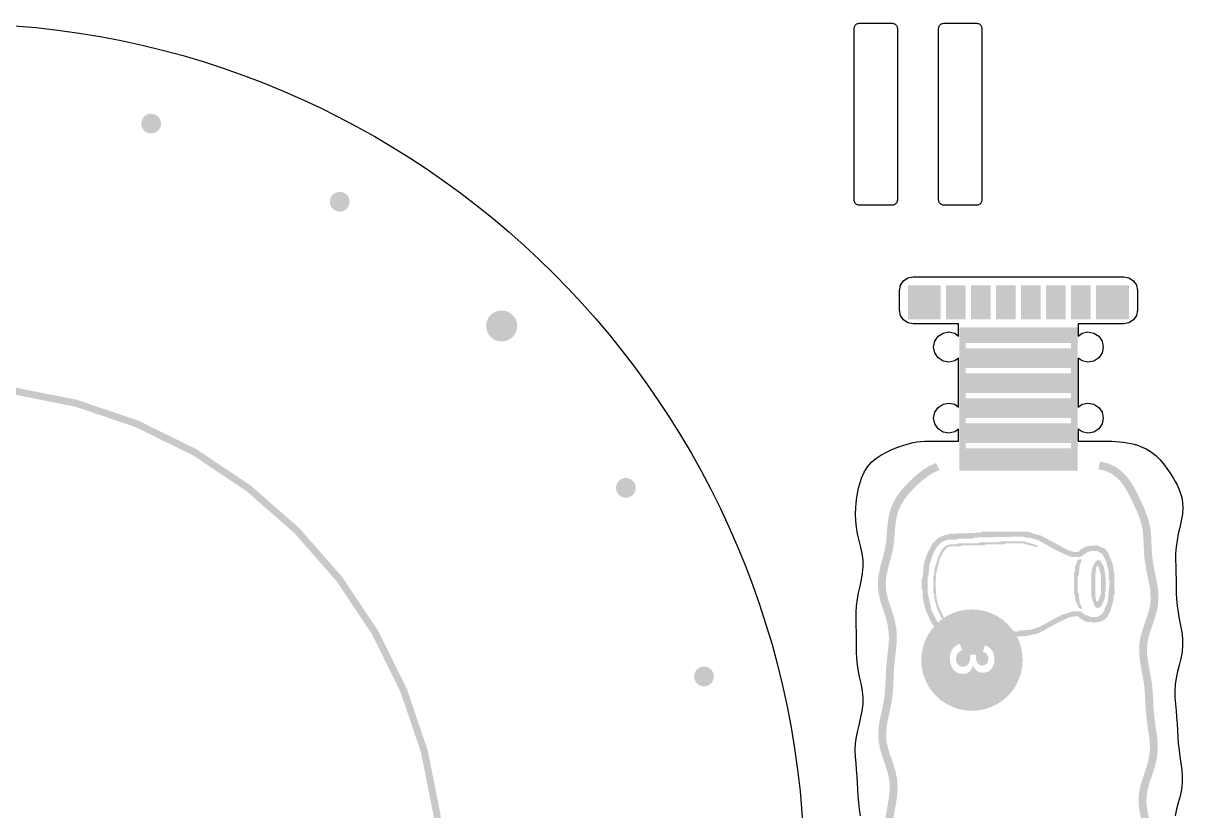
# Model space of a CAD drawing. Header units: millimetres. Extents: x 7 to 181, y 8 to 291.
# Drawn here: x 93 to 175.3, y 235.1 to 291 of the extents above; entities that cross this region are included whole.
import ezdxf

# ---------------------------------------------------------------- set-up
doc = ezdxf.new("R2010")
doc.units = ezdxf.units.MM
doc.layers.add('CUT', color=1, linetype='Continuous')
doc.layers.add('RASTER', color=7, linetype='Continuous')

msp = doc.modelspace()

# ---------------------------------------------------------------- hatches: boundary and pattern name
at = {"layer": 'RASTER'}
for points in [[(102.764, 283.909), (102.758, 283.818), (102.741, 283.728), (102.711, 283.641), (102.671, 283.559), (102.62, 283.483), (102.559, 283.414), (102.491, 283.354), (102.414, 283.303), (102.332, 283.262), (102.246, 283.233), (102.156, 283.215), (102.064, 283.209), (101.973, 283.215), (101.883, 283.233), (101.797, 283.262), (101.714, 283.303), (101.638, 283.354), (101.569, 283.414), (101.509, 283.483), (101.458, 283.559), (101.418, 283.641), (101.388, 283.728), (101.37, 283.818), (101.364, 283.909), (101.37, 284), (101.388, 284.09), (101.418, 284.177), (101.458, 284.259), (101.509, 284.335), (101.569, 284.404), (101.638, 284.464), (101.714, 284.515), (101.797, 284.556), (101.883, 284.585), (101.973, 284.603), (102.064, 284.609), (102.156, 284.603), (102.246, 284.585), (102.332, 284.556), (102.414, 284.515), (102.491, 284.464), (102.559, 284.404), (102.62, 284.335), (102.671, 284.259), (102.711, 284.177), (102.741, 284.09), (102.758, 284)], [(116.15, 278.364), (116.144, 278.273), (116.126, 278.183), (116.097, 278.097), (116.056, 278.014), (116.005, 277.938), (115.945, 277.869), (115.876, 277.809), (115.8, 277.758), (115.718, 277.718), (115.631, 277.688), (115.541, 277.67), (115.45, 277.664), (115.359, 277.67), (115.269, 277.688), (115.182, 277.718), (115.1, 277.758), (115.024, 277.809), (114.955, 277.869), (114.895, 277.938), (114.844, 278.014), (114.803, 278.097), (114.774, 278.183), (114.756, 278.273), (114.75, 278.364), (114.756, 278.456), (114.774, 278.546), (114.803, 278.632), (114.844, 278.714), (114.895, 278.791), (114.955, 278.859), (115.024, 278.92), (115.1, 278.971), (115.182, 279.011), (115.269, 279.041), (115.359, 279.058), (115.45, 279.064), (115.541, 279.058), (115.631, 279.041), (115.718, 279.011), (115.8, 278.971), (115.876, 278.92), (115.945, 278.859), (116.005, 278.791), (116.056, 278.714), (116.097, 278.632), (116.126, 278.546), (116.144, 278.456)], [(128.044, 269.544), (128.035, 269.401), (128.007, 269.26), (127.961, 269.123), (127.897, 268.994), (127.817, 268.875), (127.722, 268.767), (127.614, 268.672), (127.494, 268.592), (127.365, 268.528), (127.229, 268.482), (127.088, 268.454), (126.944, 268.444), (126.801, 268.454), (126.66, 268.482), (126.523, 268.528), (126.394, 268.592), (126.275, 268.672), (126.167, 268.767), (126.072, 268.875), (125.992, 268.994), (125.928, 269.123), (125.882, 269.26), (125.854, 269.401), (125.844, 269.544), (125.854, 269.688), (125.882, 269.829), (125.928, 269.965), (125.992, 270.094), (126.072, 270.214), (126.167, 270.322), (126.275, 270.417), (126.394, 270.497), (126.523, 270.561), (126.66, 270.607), (126.801, 270.635), (126.944, 270.644), (127.088, 270.635), (127.229, 270.607), (127.365, 270.561), (127.494, 270.497), (127.614, 270.417), (127.722, 270.322), (127.817, 270.214), (127.897, 270.094), (127.961, 269.965), (128.007, 269.829), (128.035, 269.688)], [(169.303, 259.371), (169.801, 259.263), (170.218, 259.07), (170.579, 258.808), (170.881, 258.501), (171.128, 258.172), (171.333, 257.834), (171.512, 257.495), (171.681, 257.153), (171.849, 256.801), (172.019, 256.43), (172.184, 256.03), (172.327, 255.592), (172.435, 255.103), (172.464, 254.849), (172.49, 254.582), (172.515, 254.029), (172.544, 253.465), (172.596, 252.893), (172.685, 252.32), (172.799, 251.755), (172.915, 251.204), (172.995, 250.67), (173.013, 250.15), (172.953, 249.631), (172.818, 249.102), (172.633, 248.555), (172.438, 247.989), (172.281, 247.405), (172.198, 246.81), (172.201, 246.216), (172.273, 245.633), (172.378, 245.067), (172.481, 244.515), (172.559, 243.97), (172.607, 243.425), (172.636, 242.872), (172.667, 242.31), (172.716, 241.741), (172.79, 241.175), (172.874, 240.618), (172.941, 240.076), (172.962, 239.547), (172.917, 239.025), (172.8, 238.498), (172.627, 237.955), (172.433, 237.394), (172.264, 236.814), (172.165, 236.219), (172.157, 235.619), (172.235, 235.029), (172.364, 234.456), (172.503, 233.9), (172.618, 233.356), (172.693, 232.818), (172.73, 232.276), (172.745, 231.724), (172.759, 231.163), (172.788, 230.598), (172.833, 230.036), (172.877, 229.485), (172.894, 228.947), (172.861, 228.419), (172.766, 227.89), (172.615, 227.351), (172.434, 226.795), (172.265, 226.22), (172.154, 225.627), (172.134, 225.026), (172.208, 224.43), (172.35, 223.85), (172.516, 223.289), (172.665, 222.744), (172.768, 222.21), (172.819, 221.677), (172.826, 221.136), (172.81, 220.584), (172.796, 220.022), (172.796, 219.458), (172.808, 218.899), (172.813, 218.35), (172.788, 217.813), (172.716, 217.28), (172.593, 216.741), (172.436, 216.19), (172.279, 215.621), (172.165, 215.033), (172.132, 214.433), (172.197, 213.834), (172.341, 213.249), (172.523, 212.682), (172.698, 212.134), (172.828, 211.601), (172.896, 211.074), (172.903, 210.544), (172.867, 210.001), (172.814, 209.446), (172.768, 208.881), (172.741, 208.316), (172.725, 207.757), (172.702, 207.209), (172.651, 206.668), (172.561, 206.128), (172.437, 205.58), (172.302, 205.017), (172.195, 204.436), (172.154, 203.841), (172.204, 203.242), (172.34, 202.652), (172.527, 202.081), (172.718, 201.528), (172.87, 200.993), (172.956, 200.47), (172.969, 199.948), (172.922, 199.415), (172.838, 198.866), (172.75, 198.304), (172.68, 197.735), (172.637, 197.168), (172.608, 196.608), (172.575, 196.058), (172.518, 195.513), (172.432, 194.966), (172.33, 194.408), (172.24, 193.835), (172.197, 193.247), (172.233, 192.652), (172.352, 192.061), (172.531, 191.484), (172.727, 190.927), (172.894, 190.388), (172.997, 189.865), (173.021, 189.348), (172.97, 188.823), (172.866, 188.283), (172.741, 187.725), (172.631, 187.155), (172.554, 186.581), (172.513, 186.01), (172.49, 185.449), (172.464, 184.897), (172.42, 184.348), (172.358, 183.795), (172.295, 183.23), (172.259, 182.651), (172.282, 182.062), (172.379, 181.472), (172.539, 180.893), (172.728, 180.33), (172.9, 179.787), (173.016, 179.261), (173.052, 178.746), (173.005, 178.228), (172.891, 177.694), (172.741, 177.142), (172.594, 176.574), (172.483, 175.996), (172.423, 175.426), (172.4, 175.138), (172.387, 174.87), (172.336, 174.369), (172.252, 173.92), (172.127, 173.517), (171.964, 173.157), (171.771, 172.833), (171.555, 172.538), (171.319, 172.259), (171.064, 171.986), (170.785, 171.711), (170.473, 171.432), (170.118, 171.156), (169.714, 170.901), (169.26, 170.694), (168.754, 170.566), (168.494, 170.55), (168.239, 170.551), (167.725, 170.633), (167.206, 170.773), (166.67, 170.943), (166.118, 171.101), (165.555, 171.217), (164.989, 171.273), (164.429, 171.277), (163.881, 171.25), (163.344, 171.216), (162.812, 171.194), (162.279, 171.187), (161.738, 171.183), (161.186, 171.164), (160.628, 171.108), (160.069, 171.007), (159.52, 170.871), (158.982, 170.728), (158.709, 170.673), (158.44, 170.631), (157.923, 170.631), (157.455, 170.734), (157.038, 170.927), (156.677, 171.189), (156.375, 171.496), (156.127, 171.826), (155.922, 172.163), (155.744, 172.502), (155.575, 172.845), (155.407, 173.197), (155.236, 173.567), (155.072, 173.967), (154.928, 174.405), (154.821, 174.894), (154.792, 175.148), (154.766, 175.416), (154.74, 175.968), (154.712, 176.532), (154.659, 177.105), (154.571, 177.677), (154.456, 178.242), (154.341, 178.793), (154.26, 179.327), (154.243, 179.848), (154.303, 180.366), (154.438, 180.895), (154.623, 181.442), (154.818, 182.008), (154.975, 182.592), (155.058, 183.187), (155.055, 183.782), (154.983, 184.364), (154.878, 184.93), (154.775, 185.483), (154.697, 186.027), (154.648, 186.572), (154.619, 187.125), (154.589, 187.688), (154.54, 188.256), (154.466, 188.823), (154.382, 189.379), (154.314, 189.922), (154.293, 190.45), (154.339, 190.972), (154.456, 191.499), (154.629, 192.042), (154.823, 192.603), (154.992, 193.183), (155.091, 193.778), (155.098, 194.378), (155.021, 194.968), (154.892, 195.541), (154.753, 196.098), (154.638, 196.641), (154.563, 197.179), (154.525, 197.721), (154.511, 198.273), (154.497, 198.834), (154.468, 199.399), (154.423, 199.961), (154.379, 200.512), (154.362, 201.05), (154.395, 201.578), (154.49, 202.107), (154.641, 202.647), (154.822, 203.202), (154.991, 203.777), (155.102, 204.37), (155.122, 204.972), (155.048, 205.568), (154.906, 206.148), (154.74, 206.709), (154.591, 207.253), (154.488, 207.788), (154.437, 208.321), (154.43, 208.861), (154.445, 209.413), (154.46, 209.975), (154.46, 210.539), (154.448, 211.098), (154.443, 211.647), (154.468, 212.184), (154.54, 212.718), (154.662, 213.256), (154.819, 213.807), (154.977, 214.376), (155.091, 214.964), (155.124, 215.564), (155.059, 216.163), (154.915, 216.749), (154.733, 217.315), (154.558, 217.863), (154.428, 218.396), (154.36, 218.923), (154.353, 219.453), (154.389, 219.996), (154.442, 220.552), (154.488, 221.116), (154.515, 221.681), (154.531, 222.24), (154.554, 222.788), (154.605, 223.329), (154.695, 223.869), (154.819, 224.417), (154.954, 224.98), (155.061, 225.561), (155.102, 226.156), (155.051, 226.755), (154.916, 227.345), (154.729, 227.917), (154.538, 228.469), (154.386, 229.004), (154.3, 229.527), (154.286, 230.05), (154.334, 230.583), (154.418, 231.131), (154.506, 231.693), (154.576, 232.262), (154.619, 232.829), (154.647, 233.389), (154.681, 233.94), (154.738, 234.484), (154.824, 235.031), (154.926, 235.589), (155.016, 236.162), (155.058, 236.75), (155.023, 237.346), (154.904, 237.937), (154.725, 238.513), (154.529, 239.071), (154.362, 239.609), (154.259, 240.132), (154.235, 240.649), (154.286, 241.174), (154.39, 241.715), (154.514, 242.272), (154.625, 242.842), (154.701, 243.416), (154.743, 243.987), (154.765, 244.548), (154.791, 245.1), (154.835, 245.649), (154.898, 246.202), (154.961, 246.767), (154.997, 247.346), (154.974, 247.935), (154.877, 248.525), (154.716, 249.105), (154.528, 249.667), (154.355, 250.211), (154.24, 250.736), (154.204, 251.251), (154.25, 251.769), (154.365, 252.303), (154.515, 252.855), (154.662, 253.423), (154.773, 254.001), (154.833, 254.571), (154.855, 254.859), (154.869, 255.127), (154.92, 255.628), (155.004, 256.077), (155.129, 256.48), (155.292, 256.84), (155.485, 257.164), (155.701, 257.46), (155.937, 257.738), (156.191, 258.011), (156.471, 258.286), (156.783, 258.565), (157.138, 258.841), (157.542, 259.097), (158.02, 259.313), (157.788, 259.823), (157.277, 259.59), (156.817, 259.3), (156.425, 258.996), (156.088, 258.695), (155.79, 258.402), (155.518, 258.111), (155.26, 257.806), (155.017, 257.473), (154.794, 257.098), (154.605, 256.678), (154.46, 256.211), (154.365, 255.708), (154.31, 255.174), (154.296, 254.895), (154.275, 254.625), (154.218, 254.084), (154.115, 253.546), (153.973, 252.999), (153.82, 252.435), (153.696, 251.853), (153.643, 251.256), (153.685, 250.656), (153.814, 250.066), (153.995, 249.493), (154.181, 248.94), (154.329, 248.404), (154.416, 247.879), (154.436, 247.352), (154.403, 246.816), (154.341, 246.265), (154.278, 245.703), (154.232, 245.136), (154.206, 244.573), (154.183, 244.018), (154.144, 243.473), (154.072, 242.932), (153.966, 242.387), (153.841, 241.828), (153.731, 241.254), (153.675, 240.663), (153.703, 240.064), (153.819, 239.472), (153.997, 238.895), (154.193, 238.337), (154.361, 237.798), (154.467, 237.273), (154.498, 236.753), (154.46, 236.226), (154.373, 235.683), (154.271, 235.125), (154.183, 234.557), (154.123, 233.986), (154.088, 233.421), (154.06, 232.865), (154.018, 232.317), (153.951, 231.77), (153.864, 231.217), (153.778, 230.65), (153.726, 230.067), (153.742, 229.474), (153.839, 228.882), (154.004, 228.301), (154.198, 227.738), (154.376, 227.194), (154.498, 226.668), (154.541, 226.152), (154.505, 225.632), (154.406, 225.097), (154.273, 224.544), (154.145, 223.977), (154.049, 223.401), (153.995, 222.826), (153.971, 222.259), (153.955, 221.702), (153.929, 221.152), (153.884, 220.601), (153.831, 220.041), (153.793, 219.468), (153.801, 218.883), (153.877, 218.294), (154.019, 217.712), (154.199, 217.144), (154.376, 216.595), (154.507, 216.065), (154.563, 215.549), (154.535, 215.033), (154.432, 214.505), (154.28, 213.959), (154.119, 213.395), (153.988, 212.818), (153.91, 212.235), (153.882, 211.657), (153.888, 211.09), (153.899, 210.533), (153.899, 209.982), (153.885, 209.428), (153.87, 208.865), (153.878, 208.29), (153.933, 207.708), (154.045, 207.126), (154.201, 206.555), (154.365, 206.001), (154.497, 205.465), (154.562, 204.946), (154.545, 204.432), (154.446, 203.909), (154.287, 203.368), (154.105, 202.809), (153.944, 202.233), (153.839, 201.646), (153.801, 201.059), (153.819, 200.481), (153.864, 199.917), (153.909, 199.363), (153.937, 198.813), (153.951, 198.258), (153.966, 197.694), (154.005, 197.121), (154.086, 196.544), (154.207, 195.971), (154.347, 195.412), (154.469, 194.87), (154.539, 194.344), (154.533, 193.828), (154.445, 193.308), (154.289, 192.773), (154.097, 192.218), (153.915, 191.645), (153.785, 191.057), (153.733, 190.464), (153.756, 189.876), (153.826, 189.303), (153.911, 188.744), (153.983, 188.195), (154.03, 187.648), (154.06, 187.095), (154.089, 186.533), (154.14, 185.962), (154.222, 185.391), (154.327, 184.828), (154.429, 184.278), (154.496, 183.745), (154.499, 183.224), (154.426, 182.704), (154.282, 182.173), (154.093, 181.623), (153.9, 181.054), (153.752, 180.468), (153.683, 179.871), (153.702, 179.276), (153.79, 178.694), (153.907, 178.129), (154.02, 177.579), (154.103, 177.036), (154.153, 176.493), (154.181, 175.941), (154.206, 175.381), (154.234, 175.088), (154.27, 174.792), (154.387, 174.258), (154.546, 173.774), (154.722, 173.344), (154.899, 172.959), (155.071, 172.6), (155.244, 172.248), (155.435, 171.886), (155.664, 171.51), (155.951, 171.129), (156.312, 170.763), (156.756, 170.443), (157.278, 170.202), (157.863, 170.074), (158.469, 170.072), (158.806, 170.121), (159.115, 170.184), (159.659, 170.328), (160.187, 170.459), (160.706, 170.553), (161.224, 170.605), (161.749, 170.623), (162.285, 170.626), (162.828, 170.634), (163.373, 170.657), (163.913, 170.69), (164.442, 170.717), (164.959, 170.714), (165.47, 170.663), (165.984, 170.557), (166.508, 170.406), (167.049, 170.236), (167.607, 170.085), (168.18, 169.994), (168.511, 169.989), (168.857, 170.015), (169.444, 170.165), (169.979, 170.407), (170.439, 170.697), (170.831, 171.001), (171.168, 171.302), (171.466, 171.595), (171.738, 171.887), (171.995, 172.191), (172.239, 172.525), (172.461, 172.899), (172.651, 173.32), (172.796, 173.786), (172.891, 174.289), (172.946, 174.823), (172.96, 175.102), (172.981, 175.372), (173.038, 175.914), (173.141, 176.451), (173.283, 176.998), (173.436, 177.562), (173.56, 178.144), (173.612, 178.741), (173.571, 179.341), (173.442, 179.932), (173.261, 180.504), (173.075, 181.057), (172.926, 181.593), (172.84, 182.119), (172.819, 182.645), (172.853, 183.181), (172.915, 183.732), (172.978, 184.294), (173.024, 184.861), (173.05, 185.425), (173.073, 185.979), (173.112, 186.524), (173.184, 187.065), (173.29, 187.611), (173.414, 188.169), (173.525, 188.744), (173.581, 189.334), (173.553, 189.933), (173.437, 190.525), (173.259, 191.103), (173.063, 191.66), (172.894, 192.2), (172.788, 192.724), (172.758, 193.244), (172.796, 193.771), (172.882, 194.314), (172.985, 194.872), (173.073, 195.44), (173.133, 196.011), (173.168, 196.577), (173.196, 197.132), (173.238, 197.68), (173.305, 198.227), (173.392, 198.78), (173.478, 199.348), (173.53, 199.93), (173.514, 200.523), (173.417, 201.116), (173.252, 201.696), (173.058, 202.259), (172.88, 202.803), (172.758, 203.329), (172.714, 203.845), (172.751, 204.366), (172.85, 204.901), (172.983, 205.453), (173.111, 206.02), (173.207, 206.596), (173.261, 207.171), (173.285, 207.738), (173.301, 208.295), (173.327, 208.845), (173.372, 209.396), (173.425, 209.956), (173.463, 210.529), (173.454, 211.114), (173.379, 211.703), (173.237, 212.286), (173.057, 212.853), (172.88, 213.402), (172.748, 213.932), (172.692, 214.448), (172.721, 214.964), (172.824, 215.492), (172.976, 216.038), (173.136, 216.602), (173.267, 217.18), (173.346, 217.762), (173.373, 218.34), (173.368, 218.907), (173.357, 219.464), (173.356, 220.015), (173.371, 220.569), (173.386, 221.132), (173.378, 221.707), (173.323, 222.29), (173.21, 222.871), (173.055, 223.442), (172.891, 223.996), (172.759, 224.532), (172.693, 225.051), (172.711, 225.565), (172.81, 226.088), (172.969, 226.629), (173.151, 227.188), (173.312, 227.765), (173.417, 228.351), (173.454, 228.938), (173.436, 229.516), (173.392, 230.081), (173.347, 230.635), (173.319, 231.185), (173.305, 231.739), (173.29, 232.303), (173.251, 232.876), (173.17, 233.454), (173.049, 234.026), (172.909, 234.585), (172.786, 235.128), (172.717, 235.653), (172.723, 236.169), (172.81, 236.689), (172.967, 237.224), (173.159, 237.779), (173.341, 238.352), (173.471, 238.94), (173.523, 239.534), (173.5, 240.121), (173.429, 240.694), (173.345, 241.253), (173.273, 241.802), (173.226, 242.349), (173.196, 242.902), (173.166, 243.465), (173.116, 244.035), (173.034, 244.606), (172.929, 245.169), (172.826, 245.719), (172.76, 246.252), (172.757, 246.773), (172.83, 247.293), (172.974, 247.825), (173.163, 248.374), (173.356, 248.943), (173.504, 249.529), (173.573, 250.127), (173.553, 250.721), (173.466, 251.303), (173.348, 251.868), (173.236, 252.418), (173.153, 252.961), (173.103, 253.505), (173.075, 254.056), (173.05, 254.617), (173.021, 254.909), (172.986, 255.205), (172.868, 255.739), (172.71, 256.223), (172.534, 256.653), (172.357, 257.038), (172.185, 257.397), (172.011, 257.75), (171.821, 258.111), (171.592, 258.487), (171.305, 258.868), (170.943, 259.234), (170.5, 259.555), (169.978, 259.795), (169.423, 259.918)], [(136.464, 258.05), (136.458, 257.959), (136.441, 257.869), (136.411, 257.782), (136.371, 257.7), (136.32, 257.624), (136.259, 257.555), (136.191, 257.495), (136.114, 257.444), (136.032, 257.403), (135.946, 257.374), (135.856, 257.356), (135.764, 257.35), (135.673, 257.356), (135.583, 257.374), (135.497, 257.403), (135.414, 257.444), (135.338, 257.495), (135.269, 257.555), (135.209, 257.624), (135.158, 257.7), (135.118, 257.782), (135.088, 257.869), (135.07, 257.959), (135.064, 258.05), (135.07, 258.141), (135.088, 258.231), (135.118, 258.318), (135.158, 258.4), (135.209, 258.476), (135.269, 258.545), (135.338, 258.605), (135.414, 258.656), (135.497, 258.697), (135.583, 258.726), (135.673, 258.744), (135.764, 258.75), (135.856, 258.744), (135.946, 258.726), (136.032, 258.697), (136.114, 258.656), (136.191, 258.605), (136.259, 258.545), (136.32, 258.476), (136.371, 258.4), (136.411, 258.318), (136.441, 258.231), (136.458, 258.141)], [(142.009, 244.664), (142.003, 244.573), (141.985, 244.483), (141.956, 244.397), (141.915, 244.314), (141.864, 244.238), (141.804, 244.169), (141.735, 244.109), (141.659, 244.058), (141.577, 244.018), (141.49, 243.988), (141.4, 243.97), (141.309, 243.964), (141.218, 243.97), (141.128, 243.988), (141.041, 244.018), (140.959, 244.058), (140.883, 244.109), (140.814, 244.169), (140.754, 244.238), (140.703, 244.314), (140.662, 244.397), (140.633, 244.483), (140.615, 244.573), (140.609, 244.664), (140.615, 244.756), (140.633, 244.846), (140.662, 244.932), (140.703, 245.014), (140.754, 245.091), (140.814, 245.159), (140.883, 245.22), (140.959, 245.271), (141.041, 245.311), (141.128, 245.341), (141.218, 245.358), (141.309, 245.364), (141.4, 245.358), (141.49, 245.341), (141.577, 245.311), (141.659, 245.271), (141.735, 245.22), (141.804, 245.159), (141.864, 245.091), (141.915, 245.014), (141.956, 244.932), (141.985, 244.846), (142.003, 244.756)]]:
    msp.add_hatch(color=7, dxfattribs=at).paths.add_polyline_path(points)
h = msp.add_hatch(color=7, dxfattribs=at)
h.paths.add_polyline_path([(155.782, 270.011), (171.473, 270.011), (171.473, 272.44), (155.782, 272.44)])
h.paths.add_polyline_path([(158.117, 270.011), (158.117, 272.44), (158.491, 272.44), (158.491, 270.011), (158.117, 270.011)], flags=0)
h.paths.add_polyline_path([(159.892, 270.011), (159.892, 272.44), (160.265, 272.44), (160.265, 270.011), (159.892, 270.011)], flags=0)
h.paths.add_polyline_path([(161.666, 270.011), (161.666, 272.44), (162.04, 272.44), (162.04, 270.011), (161.666, 270.011)], flags=0)
h.paths.add_polyline_path([(163.441, 270.011), (163.441, 272.44), (163.815, 272.44), (163.815, 270.011), (163.441, 270.011)], flags=0)
h.paths.add_polyline_path([(165.216, 270.011), (165.216, 272.44), (165.589, 272.44), (165.589, 270.011), (165.216, 270.011)], flags=0)
h.paths.add_polyline_path([(166.99, 270.011), (166.99, 272.44), (167.364, 272.44), (167.364, 270.011), (166.99, 270.011)], flags=0)
h.paths.add_polyline_path([(168.765, 270.011), (168.765, 272.44), (169.138, 272.44), (169.138, 270.011), (168.765, 270.011)], flags=0)
h = msp.add_hatch(color=7, dxfattribs=at)
h.paths.add_polyline_path([(159.425, 259.27), (167.831, 259.27), (167.831, 269.451), (159.425, 269.451)])
h.paths.add_polyline_path([(159.892, 260.858), (159.892, 261.232), (167.364, 261.232), (167.364, 260.858), (159.892, 260.858)], flags=0)
h.paths.add_polyline_path([(159.892, 262.633), (159.892, 263.006), (167.364, 263.006), (167.364, 262.633), (159.892, 262.633)], flags=0)
h.paths.add_polyline_path([(159.892, 264.407), (159.892, 264.781), (167.364, 264.781), (167.364, 264.407), (159.892, 264.407)], flags=0)
h.paths.add_polyline_path([(159.892, 266.182), (159.892, 266.555), (167.364, 266.555), (167.364, 266.182), (159.892, 266.182)], flags=0)
h.paths.add_polyline_path([(159.892, 267.956), (159.892, 268.33), (167.364, 268.33), (167.364, 267.956), (159.892, 267.956)], flags=0)
h = msp.add_hatch(color=7, dxfattribs=at)
h.paths.add_polyline_path([(122.9, 230.3), (122.599, 225.705), (121.701, 221.19), (120.221, 216.83), (118.184, 212.7), (115.626, 208.872), (112.59, 205.41), (109.128, 202.374), (105.3, 199.816), (101.17, 197.779), (96.81, 196.299), (92.295, 195.401), (87.7, 195.1), (83.105, 195.401), (78.59, 196.299), (74.23, 197.779), (70.1, 199.816), (66.272, 202.374), (62.81, 205.41), (59.774, 208.872), (57.216, 212.7), (55.179, 216.83), (53.699, 221.19), (52.801, 225.705), (52.5, 230.3), (52.801, 234.895), (53.699, 239.41), (55.179, 243.77), (57.216, 247.9), (59.774, 251.728), (62.81, 255.19), (66.272, 258.226), (70.1, 260.784), (74.23, 262.821), (78.59, 264.301), (83.105, 265.199), (87.7, 265.5), (92.295, 265.199), (96.81, 264.301), (101.17, 262.821), (105.3, 260.784), (109.128, 258.226), (112.59, 255.19), (115.626, 251.728), (118.184, 247.9), (120.221, 243.77), (121.701, 239.41), (122.599, 234.895)])
h.paths.add_polyline_path([(122.4, 230.3), (122.103, 225.771), (121.218, 221.319), (119.759, 217.021), (117.751, 212.95), (115.229, 209.176), (112.237, 205.763), (108.824, 202.771), (105.05, 200.249), (100.979, 198.241), (96.681, 196.782), (92.229, 195.897), (87.7, 195.6), (83.171, 195.897), (78.719, 196.782), (74.421, 198.241), (70.35, 200.249), (66.576, 202.771), (63.163, 205.763), (60.171, 209.176), (57.649, 212.95), (55.641, 217.021), (54.182, 221.319), (53.297, 225.771), (53, 230.3), (53.297, 234.829), (54.182, 239.281), (55.641, 243.579), (57.649, 247.65), (60.171, 251.424), (63.163, 254.837), (66.576, 257.829), (70.35, 260.351), (74.421, 262.359), (78.719, 263.818), (83.171, 264.703), (87.7, 265), (92.229, 264.703), (96.681, 263.818), (100.979, 262.359), (105.05, 260.351), (108.824, 257.829), (112.237, 254.837), (115.229, 251.424), (117.751, 247.65), (119.759, 243.579), (121.218, 239.281), (122.103, 234.829)], flags=0)
h = msp.add_hatch(color=7, dxfattribs=at)
h.paths.add_polyline_path([(170.431, 251.96), (170.452, 250.536), (170.383, 250.398), (170.383, 250.123), (170.177, 249.367), (169.922, 248.865), (169.785, 248.727), (169.42, 248.542), (168.939, 248.473), (168.801, 248.542), (168.457, 248.542), (168.093, 248.727), (167.839, 248.954), (167.288, 248.885), (166.442, 248.493), (165.019, 247.716), (164.056, 247.51), (161.855, 247.51), (161.717, 247.579), (160.273, 247.579), (160.136, 247.647), (158.691, 247.647), (158.347, 247.716), (157.983, 247.902), (157.501, 248.383), (157.041, 249.367), (156.834, 250.261), (156.834, 250.742), (156.766, 250.88), (156.766, 251.568), (156.834, 251.705), (156.903, 252.599), (157.109, 253.287), (157.501, 254.064), (157.914, 254.477), (158.279, 254.663), (158.829, 254.8), (160.892, 254.869), (161.03, 254.938), (164.262, 254.938), (165.225, 254.663), (167.151, 253.631), (167.632, 253.493), (167.887, 253.514), (168.093, 253.72), (168.457, 253.906), (169.214, 253.975), (169.785, 253.72), (169.991, 253.445), (170.314, 252.668)])
h.paths.add_polyline_path([(170.108, 251.43), (170.039, 251.568), (170.039, 252.118), (169.833, 252.874), (169.579, 253.376), (169.214, 253.562), (168.733, 253.562), (168.526, 253.493), (168.045, 253.15), (167.426, 253.15), (167.013, 253.287), (166.14, 253.72), (165.087, 254.319), (164.4, 254.525), (164.125, 254.525), (163.987, 254.594), (160.479, 254.525), (160.342, 254.456), (159.379, 254.456), (159.242, 254.387), (158.691, 254.387), (158.416, 254.319), (158.189, 254.202), (157.845, 253.858), (157.591, 253.425), (157.316, 252.599), (157.247, 251.843), (157.178, 251.705), (157.178, 250.674), (157.453, 249.367), (157.845, 248.59), (158.189, 248.246), (158.416, 248.129), (158.623, 248.06), (159.929, 248.06), (160.067, 247.991), (161.167, 247.991), (161.305, 247.923), (163.574, 247.854), (163.712, 247.923), (164.537, 247.991), (165.156, 248.198), (166.669, 249.023), (167.495, 249.298), (168.045, 249.298), (168.299, 249.071), (168.801, 248.885), (169.214, 248.885), (169.441, 249.002), (169.647, 249.209), (169.971, 249.986)], flags=0)
h.paths.add_polyline_path([(169.812, 251.685), (169.833, 250.811), (169.764, 250.674), (169.764, 250.261), (169.51, 249.621), (169.283, 249.504), (169.097, 249.594), (168.987, 249.759), (168.801, 250.398), (168.801, 251.98), (168.87, 252.324), (169.056, 252.757), (169.193, 252.895), (169.283, 252.943), (169.441, 252.895), (169.695, 252.462)], flags=0)
h.paths.add_polyline_path([(169.489, 251.912), (169.262, 252.579), (169.145, 252.393), (169.145, 252.118), (169.076, 251.98), (169.076, 250.398), (169.145, 250.055), (169.214, 249.986), (169.303, 250.034), (169.489, 250.536)], flags=0)
h.paths.add_polyline_path([(168.162, 249.484), (168.114, 249.436), (167.887, 249.553), (167.632, 250.192), (167.632, 250.467), (167.563, 250.605), (167.563, 251.98), (167.632, 252.118), (167.632, 252.393), (167.818, 252.895), (168.045, 253.012), (168.114, 252.874), (167.976, 252.531), (167.907, 251.843), (167.839, 251.705), (167.839, 250.674), (167.907, 250.536), (167.976, 249.917)], flags=0)
h.paths.add_polyline_path([(164.998, 253.954), (164.95, 253.837), (163.918, 254.112), (162.749, 254.112), (162.612, 254.044), (161.305, 254.044), (161.167, 253.975), (159.654, 253.975), (159.517, 253.906), (158.76, 253.906), (158.533, 253.789), (158.258, 253.445), (158.072, 253.081), (157.797, 252.049), (157.749, 251.203), (157.797, 250.33), (157.935, 249.711), (158.327, 248.865), (158.533, 248.658), (158.829, 248.542), (159.654, 248.542), (159.909, 248.425), (158.76, 248.404), (158.396, 248.59), (158.189, 248.796), (157.866, 249.436), (157.66, 250.192), (157.66, 250.467), (157.591, 250.605), (157.591, 251.774), (157.66, 251.912), (157.66, 252.255), (157.935, 253.15), (158.189, 253.652), (158.464, 253.927), (158.691, 254.044), (159.242, 254.044), (159.379, 254.112), (160.755, 254.112), (160.892, 254.181), (162.199, 254.181), (162.336, 254.25), (164.056, 254.25)], flags=0)
h.paths.add_polyline_path([(160.734, 248.383), (160.686, 248.335), (160.067, 248.335), (159.998, 248.404), (160.067, 248.473), (160.204, 248.473), (160.342, 248.404)], flags=0)
h = msp.add_hatch(color=7, dxfattribs=at)
h.paths.add_polyline_path([(163.928, 245.823), (163.897, 245.354), (163.805, 244.892), (163.654, 244.446), (163.445, 244.024), (163.184, 243.632), (162.873, 243.278), (162.519, 242.968), (162.128, 242.706), (161.706, 242.498), (161.26, 242.346), (160.798, 242.255), (160.328, 242.224), (159.858, 242.255), (159.396, 242.346), (158.951, 242.498), (158.528, 242.706), (158.137, 242.968), (157.783, 243.278), (157.472, 243.632), (157.211, 244.024), (157.002, 244.446), (156.851, 244.892), (156.759, 245.354), (156.728, 245.823), (156.759, 246.293), (156.851, 246.755), (157.002, 247.201), (157.211, 247.623), (157.472, 248.015), (157.783, 248.369), (158.137, 248.679), (158.528, 248.941), (158.951, 249.149), (159.396, 249.3), (159.858, 249.392), (160.328, 249.423), (160.798, 249.392), (161.26, 249.3), (161.706, 249.149), (162.128, 248.941), (162.519, 248.679), (162.873, 248.369), (163.184, 248.015), (163.445, 247.623), (163.654, 247.201), (163.805, 246.755), (163.897, 246.293)])
h.paths.add_polyline_path([(160.613, 246.218), (160.205, 246.218), (160.205, 246.091), (160.204, 246.061), (160.203, 246.031), (160.201, 246), (160.199, 245.969), (160.195, 245.938), (160.191, 245.907), (160.185, 245.875), (160.179, 245.843), (160.173, 245.81), (160.165, 245.779), (160.156, 245.749), (160.146, 245.719), (160.135, 245.69), (160.123, 245.661), (160.11, 245.634), (160.097, 245.607), (160.082, 245.581), (160.065, 245.556), (160.048, 245.532), (160.029, 245.51), (160.008, 245.488), (159.987, 245.468), (159.964, 245.449), (159.939, 245.431), (159.914, 245.414), (159.887, 245.4), (159.858, 245.388), (159.828, 245.378), (159.797, 245.37), (159.765, 245.365), (159.731, 245.362), (159.695, 245.36), (159.662, 245.361), (159.63, 245.363), (159.599, 245.367), (159.57, 245.373), (159.542, 245.379), (159.515, 245.388), (159.49, 245.398), (159.466, 245.409), (159.443, 245.422), (159.421, 245.436), (159.401, 245.45), (159.381, 245.466), (159.362, 245.482), (159.345, 245.499), (159.328, 245.518), (159.313, 245.537), (159.299, 245.557), (159.285, 245.577), (159.273, 245.599), (159.261, 245.621), (159.251, 245.643), (159.242, 245.667), (159.233, 245.69), (159.226, 245.715), (159.219, 245.74), (159.214, 245.765), (159.209, 245.79), (159.205, 245.814), (159.202, 245.839), (159.2, 245.864), (159.199, 245.888), (159.198, 245.913), (159.2, 245.972), (159.206, 246.028), (159.216, 246.081), (159.229, 246.132), (159.246, 246.18), (159.268, 246.224), (159.293, 246.266), (159.321, 246.306), (159.353, 246.342), (159.386, 246.375), (159.422, 246.405), (159.458, 246.432), (159.497, 246.457), (159.537, 246.478), (159.579, 246.496), (159.623, 246.512), (159.474, 246.987), (159.428, 246.972), (159.384, 246.954), (159.341, 246.936), (159.3, 246.916), (159.261, 246.894), (159.223, 246.871), (159.186, 246.846), (159.151, 246.819), (159.118, 246.792), (159.087, 246.763), (159.057, 246.733), (159.028, 246.703), (159.002, 246.671), (158.976, 246.638), (158.953, 246.604), (158.931, 246.569), (158.91, 246.533), (158.891, 246.496), (158.873, 246.458), (158.857, 246.42), (158.842, 246.38), (158.828, 246.34), (158.816, 246.299), (158.805, 246.257), (158.796, 246.214), (158.788, 246.17), (158.781, 246.126), (158.775, 246.081), (158.771, 246.036), (158.767, 245.99), (158.766, 245.943), (158.765, 245.896), (158.766, 245.848), (158.769, 245.8), (158.773, 245.753), (158.779, 245.706), (158.787, 245.658), (158.797, 245.611), (158.809, 245.564), (158.822, 245.518), (158.838, 245.471), (158.855, 245.426), (158.873, 245.382), (158.894, 245.34), (158.916, 245.298), (158.941, 245.258), (158.967, 245.218), (158.994, 245.18), (159.024, 245.143), (159.055, 245.108), (159.089, 245.075), (159.124, 245.044), (159.161, 245.015), (159.2, 244.987), (159.241, 244.962), (159.283, 244.938), (159.328, 244.916), (159.374, 244.898), (159.422, 244.882), (159.472, 244.869), (159.524, 244.859), (159.578, 244.852), (159.633, 244.848), (159.691, 244.846), (159.76, 244.849), (159.826, 244.857), (159.889, 244.871), (159.95, 244.889), (160.007, 244.914), (160.062, 244.943), (160.115, 244.978), (160.165, 245.018), (160.211, 245.063), (160.253, 245.111), (160.29, 245.162), (160.323, 245.217), (160.352, 245.274), (160.377, 245.335), (160.397, 245.399), (160.413, 245.467), (160.422, 245.467), (160.438, 245.407), (160.459, 245.35), (160.484, 245.296), (160.513, 245.245), (160.546, 245.198), (160.584, 245.153), (160.625, 245.112), (160.67, 245.074), (160.718, 245.039), (160.768, 245.01), (160.819, 244.984), (160.872, 244.964), (160.927, 244.948), (160.983, 244.936), (161.041, 244.929), (161.101, 244.927), (161.151, 244.928), (161.2, 244.932), (161.247, 244.938), (161.292, 244.946), (161.336, 244.957), (161.378, 244.97), (161.419, 244.986), (161.458, 245.004), (161.495, 245.024), (161.531, 245.045), (161.566, 245.069), (161.599, 245.094), (161.63, 245.122), (161.66, 245.151), (161.688, 245.181), (161.715, 245.214), (161.74, 245.248), (161.764, 245.283), (161.786, 245.32), (161.806, 245.358), (161.825, 245.398), (161.842, 245.438), (161.858, 245.481), (161.872, 245.524), (161.885, 245.568), (161.895, 245.613), (161.904, 245.659), (161.912, 245.705), (161.918, 245.752), (161.922, 245.799), (161.924, 245.847), (161.925, 245.896), (161.924, 245.94), (161.922, 245.984), (161.918, 246.027), (161.912, 246.07), (161.905, 246.112), (161.896, 246.154), (161.886, 246.195), (161.874, 246.235), (161.861, 246.275), (161.846, 246.314), (161.83, 246.352), (161.813, 246.389), (161.795, 246.425), (161.775, 246.46), (161.754, 246.493), (161.732, 246.526), (161.709, 246.558), (161.684, 246.589), (161.659, 246.618), (161.632, 246.646), (161.604, 246.673), (161.576, 246.699), (161.546, 246.724), (161.515, 246.747), (161.484, 246.769), (161.451, 246.79), (161.417, 246.808), (161.383, 246.825), (161.348, 246.841), (161.312, 246.854), (161.275, 246.866), (161.237, 246.877), (161.114, 246.397), (161.156, 246.384), (161.197, 246.369), (161.235, 246.351), (161.271, 246.331), (161.305, 246.309), (161.337, 246.284), (161.367, 246.257), (161.394, 246.227), (161.419, 246.195), (161.441, 246.161), (161.459, 246.126), (161.474, 246.088), (161.485, 246.048), (161.494, 246.006), (161.499, 245.963), (161.5, 245.917), (161.5, 245.894), (161.499, 245.871), (161.496, 245.848), (161.493, 245.825), (161.489, 245.803), (161.484, 245.78), (161.478, 245.758), (161.471, 245.736), (161.463, 245.715), (161.454, 245.694), (161.445, 245.674), (161.435, 245.655), (161.424, 245.636), (161.412, 245.618), (161.399, 245.6), (161.386, 245.583), (161.372, 245.567), (161.357, 245.552), (161.341, 245.538), (161.324, 245.524), (161.307, 245.512), (161.289, 245.5), (161.27, 245.489), (161.25, 245.479), (161.229, 245.47), (161.208, 245.463), (161.186, 245.456), (161.164, 245.451), (161.141, 245.446), (161.117, 245.444), (161.092, 245.442), (161.067, 245.441), (161.033, 245.442), (161, 245.445), (160.969, 245.449), (160.94, 245.455), (160.913, 245.464), (160.887, 245.473), (160.863, 245.485), (160.84, 245.498), (160.819, 245.513), (160.799, 245.529), (160.78, 245.547), (160.762, 245.565), (160.745, 245.584), (160.73, 245.605), (160.715, 245.626), (160.702, 245.649), (160.69, 245.673), (160.678, 245.697), (160.668, 245.722), (160.659, 245.747), (160.651, 245.774), (160.643, 245.8), (160.637, 245.827), (160.632, 245.855), (160.627, 245.883), (160.623, 245.912), (160.62, 245.94), (160.617, 245.968), (160.615, 245.997), (160.614, 246.025), (160.613, 246.054), (160.613, 246.083), (160.613, 246.218)], flags=0)

# ---------------------------------------------------------------- linework, layer by layer
at = {"layer": 'CUT'}
for points in [[(154.601, 291.04), (154.668, 291.037), (154.73, 291.028), (154.788, 291.013), (154.84, 290.991), (154.887, 290.963), (154.928, 290.928), (154.963, 290.887), (154.991, 290.84), (155.013, 290.788), (155.028, 290.73), (155.037, 290.668), (155.04, 290.601), (155.04, 278.559), (155.037, 278.492), (155.028, 278.43), (155.013, 278.372), (154.991, 278.32), (154.963, 278.273), (154.928, 278.232), (154.887, 278.197), (154.84, 278.169), (154.788, 278.147), (154.73, 278.132), (154.668, 278.123), (154.601, 278.12), (152.399, 278.12), (152.332, 278.123), (152.27, 278.132), (152.212, 278.147), (152.16, 278.169), (152.113, 278.197), (152.072, 278.232), (152.037, 278.273), (152.009, 278.32), (151.987, 278.372), (151.972, 278.43), (151.963, 278.492), (151.96, 278.559), (151.96, 290.601), (151.963, 290.668), (151.972, 290.73), (151.987, 290.788), (152.009, 290.84), (152.037, 290.887), (152.072, 290.928), (152.113, 290.963), (152.16, 290.991), (152.212, 291.013), (152.27, 291.028), (152.332, 291.037), (152.399, 291.04)], [(160.601, 291.04), (160.668, 291.037), (160.73, 291.028), (160.788, 291.013), (160.84, 290.991), (160.887, 290.963), (160.928, 290.928), (160.963, 290.887), (160.991, 290.84), (161.013, 290.788), (161.028, 290.73), (161.037, 290.668), (161.04, 290.601), (161.04, 278.559), (161.037, 278.492), (161.028, 278.43), (161.013, 278.372), (160.991, 278.32), (160.963, 278.273), (160.928, 278.232), (160.887, 278.197), (160.84, 278.169), (160.788, 278.147), (160.73, 278.132), (160.668, 278.123), (160.601, 278.12), (158.399, 278.12), (158.332, 278.123), (158.27, 278.132), (158.212, 278.147), (158.16, 278.169), (158.113, 278.197), (158.072, 278.232), (158.037, 278.273), (158.009, 278.32), (157.987, 278.372), (157.972, 278.43), (157.963, 278.492), (157.96, 278.559), (157.96, 290.601), (157.963, 290.668), (157.972, 290.73), (157.987, 290.788), (158.009, 290.84), (158.037, 290.887), (158.072, 290.928), (158.113, 290.963), (158.16, 290.991), (158.212, 291.013), (158.27, 291.028), (158.332, 291.037), (158.399, 291.04)]]:
    msp.add_lwpolyline(points, close=True, dxfattribs=at)
msp.add_lwpolyline([(152.419, 234.773), (152.347, 235.239), (152.289, 235.706), (152.249, 236.173), (152.222, 236.639), (152.2, 237.105), (152.173, 237.57), (152.138, 238.034), (152.099, 238.5), (152.065, 238.966), (152.05, 239.434), (152.068, 239.903), (152.125, 240.371), (152.219, 240.839), (152.335, 241.305), (152.451, 241.77), (152.546, 242.233), (152.6, 242.694), (152.604, 243.156), (152.559, 243.617), (152.477, 244.081), (152.379, 244.546), (152.284, 245.012), (152.208, 245.479), (152.16, 245.947), (152.137, 246.414), (152.131, 246.881), (152.131, 247.346), (152.129, 247.811), (152.121, 248.277), (152.114, 248.742), (152.118, 249.209), (152.144, 249.677), (152.2, 250.145), (152.284, 250.612), (152.386, 251.078), (152.489, 251.543), (152.569, 252.006), (152.609, 252.467), (152.599, 252.929), (152.539, 253.39), (152.442, 253.853), (152.327, 254.318), (152.216, 254.785), (152.131, 255.253), (152.081, 255.721), (152.067, 256.19), (152.081, 256.66), (152.106, 256.948), (152.135, 257.237), (152.18, 257.507), (152.224, 257.777), (152.283, 258.028), (152.341, 258.278), (152.415, 258.511), (152.49, 258.744), (152.679, 259.167), (152.915, 259.546), (153.196, 259.872), (153.513, 260.146), (153.854, 260.375), (154.214, 260.569), (154.592, 260.743), (154.996, 260.91), (155.209, 260.986), (155.426, 261.069), (155.663, 261.14), (155.903, 261.214), (156.163, 261.271), (156.427, 261.323), (156.71, 261.352), (156.995, 261.371), (157.454, 261.369), (157.911, 261.365), (158.369, 261.365), (158.826, 261.365), (159.385, 261.365), (159.385, 262.224), (159.11, 262.029), (158.698, 261.938), (158.283, 262.013), (157.93, 262.244), (157.693, 262.593), (157.609, 263.006), (157.693, 263.42), (157.93, 263.769), (158.283, 263.999), (158.698, 264.074), (159.11, 263.983), (159.385, 263.789), (159.385, 267.267), (159.11, 267.073), (158.698, 266.982), (158.283, 267.057), (157.93, 267.287), (157.693, 267.636), (157.609, 268.05), (157.693, 268.463), (157.93, 268.812), (158.283, 269.043), (158.698, 269.118), (159.11, 269.027), (159.385, 268.832), (159.385, 269.691), (156.152, 269.691), (155.783, 269.764), (155.467, 269.976), (155.255, 270.292), (155.182, 270.661), (155.182, 272.07), (155.255, 272.439), (155.467, 272.755), (155.783, 272.967), (156.152, 273.04), (171.104, 273.04), (171.473, 272.967), (171.789, 272.755), (172, 272.439), (172.074, 272.07), (172.074, 270.661), (172, 270.292), (171.789, 269.976), (171.473, 269.764), (171.104, 269.691), (167.871, 269.691), (167.871, 268.832), (168.146, 269.027), (168.557, 269.118), (168.973, 269.043), (169.326, 268.812), (169.563, 268.463), (169.646, 268.05), (169.563, 267.636), (169.326, 267.287), (168.973, 267.057), (168.557, 266.982), (168.146, 267.073), (167.871, 267.267), (167.871, 263.789), (168.146, 263.983), (168.557, 264.074), (168.973, 263.999), (169.326, 263.769), (169.563, 263.42), (169.646, 263.006), (169.563, 262.593), (169.326, 262.244), (168.973, 262.013), (168.557, 261.938), (168.146, 262.029), (167.871, 262.224), (167.871, 261.365), (168.43, 261.365), (168.887, 261.365), (169.345, 261.365), (169.802, 261.367), (170.26, 261.366), (170.544, 261.35), (170.828, 261.332), (171.092, 261.294), (171.356, 261.256), (171.601, 261.201), (171.845, 261.146), (172.07, 261.074), (172.292, 261.001), (172.701, 260.816), (173.064, 260.594), (173.383, 260.339), (173.664, 260.057), (173.915, 259.754), (174.155, 259.435), (174.4, 259.092), (174.646, 258.71), (174.763, 258.497), (174.884, 258.279), (174.991, 258.038), (175.095, 257.792), (175.176, 257.522), (175.244, 257.247), (175.28, 256.952), (175.296, 256.659), (175.264, 256.185), (175.188, 255.717), (175.085, 255.25), (174.977, 254.785), (174.885, 254.321), (174.82, 253.858), (174.788, 253.395), (174.783, 252.932), (174.793, 252.467), (174.808, 252.002), (174.82, 251.536), (174.826, 251.07), (174.834, 250.606), (174.853, 250.141), (174.894, 249.678), (174.959, 249.215), (175.045, 248.75), (175.14, 248.285), (175.224, 247.818), (175.277, 247.349), (175.284, 246.879), (175.24, 246.41), (175.151, 245.941), (175.035, 245.475), (174.915, 245.01), (174.813, 244.547), (174.746, 244.084), (174.72, 243.622), (174.731, 243.159), (174.767, 242.695), (174.814, 242.23), (174.857, 241.764), (174.891, 241.298), (174.918, 240.832), (174.943, 240.367), (174.977, 239.903), (175.026, 239.439), (175.09, 238.974), (175.159, 238.509), (175.22, 238.042), (175.254, 237.573), (175.247, 237.104), (175.193, 236.635), (175.097, 236.167), (174.977, 235.7), (174.854, 235.236), (174.752, 234.773)], dxfattribs=at)
msp.add_circle((87.7, 230.3), 60.74, dxfattribs=at)

doc.saveas('drawing.dxf')
